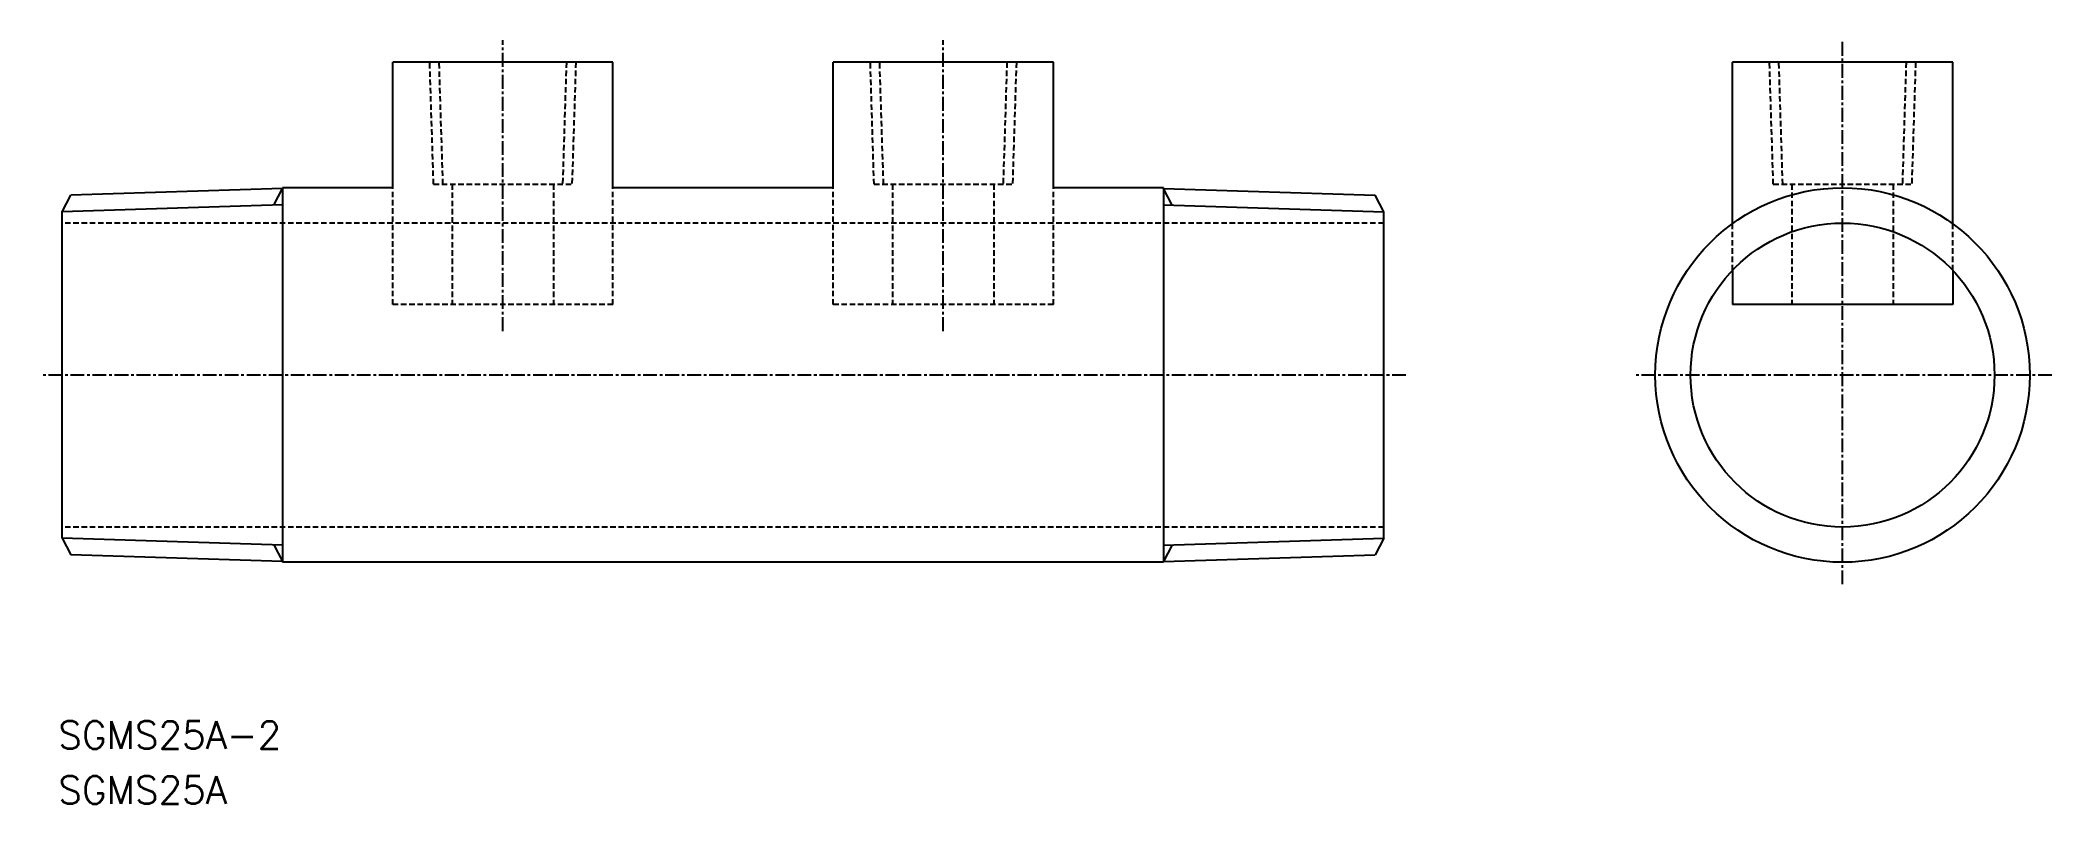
# Model space of a CAD drawing. Extents: x 60 to 243, y 72 to 141.
import ezdxf
from ezdxf.enums import TextEntityAlignment as Align

# ---------------------------------------------------------------- set-up
doc = ezdxf.new("R2010")
doc.units = 0
doc.linetypes.add('CENTER', pattern=[2, 1.25, -0.25, 0.25, -0.25])
doc.linetypes.add('DASHED', pattern=[0.75, 0.5, -0.25])
doc.layers.get('0').update_dxf_attribs({"linetype": 'CONTINUOUS'})
doc.layers.add('CENTER', color=1, linetype='CENTER')
doc.styles.get("Standard").update_dxf_attribs({"font": 'txt.shx', "bigfont": 'extfont.shx'})

msp = doc.modelspace()

# ---------------------------------------------------------------- linework, layer by layer
for p, q in [((112.28, 139.27), (92.28, 139.27)), ((92.28, 127.87), (92.28, 139.27)), ((112.28, 127.87), (112.28, 139.27)), ((132.28, 127.87), (132.28, 139.27)), ((152.28, 139.27), (132.28, 139.27)), ((152.28, 127.87), (152.28, 139.27)), ((233.93, 139.27), (213.93, 139.27)), ((213.93, 124.62), (213.93, 139.27)), ((233.93, 124.62), (233.93, 139.27)), ((92.28, 127.87), (82.28, 127.87)), ((82.28, 127.87), (82.28, 93.87)), ((132.28, 127.87), (112.28, 127.87)), ((162.28, 127.87), (152.28, 127.87)), ((162.28, 127.87), (162.28, 93.87)), ((62.28, 125.69), (63.06, 127.2)), ((82.28, 127.8), (63.06, 127.2)), ((162.28, 127.8), (181.5, 127.2)), ((182.28, 125.69), (181.5, 127.2)), ((62.28, 96.05), (62.28, 125.69)), ((182.28, 96.05), (182.28, 125.69)), ((62.28, 96.05), (63.06, 94.55)), ((182.28, 96.05), (181.5, 94.55)), ((82.28, 93.95), (63.06, 94.55)), ((162.28, 93.87), (82.28, 93.87)), ((162.28, 93.95), (181.5, 94.55))]:
    msp.add_line(p, q)
at = {"color": 3, "linetype": 'DASHED'}
for p, q in [((95.99, 128.2), (95.65, 139.27)), ((96.85, 128.2), (96.5, 139.27)), ((108.05, 139.27), (107.71, 128.2)), ((108.91, 139.27), (108.56, 128.2)), ((135.99, 128.2), (135.65, 139.27)), ((136.85, 128.2), (136.5, 139.27)), ((148.05, 139.27), (147.71, 128.2)), ((148.91, 139.27), (148.56, 128.2)), ((217.64, 128.2), (217.3, 139.27)), ((218.5, 128.2), (218.15, 139.27)), ((229.7, 139.27), (229.36, 128.2)), ((230.56, 139.27), (230.21, 128.2)), ((92.28, 117.27), (92.28, 127.87)), ((95.99, 128.2), (108.56, 128.2)), ((97.68, 128.2), (97.68, 117.27)), ((106.88, 128.2), (106.88, 117.27)), ((112.28, 117.27), (112.28, 127.87)), ((132.28, 117.27), (132.28, 127.87)), ((135.99, 128.2), (148.56, 128.2)), ((137.68, 128.2), (137.68, 117.27)), ((146.88, 128.2), (146.88, 117.27)), ((152.28, 117.27), (152.28, 127.87)), ((217.64, 128.2), (230.21, 128.2)), ((219.33, 128.2), (219.33, 117.27)), ((228.53, 128.2), (228.53, 117.27)), ((182.28, 124.67), (62.28, 124.67)), ((213.93, 120.38), (213.93, 124.62)), ((233.93, 120.38), (233.93, 124.62)), ((112.28, 117.27), (92.28, 117.27)), ((152.28, 117.27), (132.28, 117.27)), ((182.28, 97.07), (62.28, 97.07))]:
    msp.add_line(p, q, dxfattribs=at)
at = {"color": 3}
for p, q in [((82.28, 126.32), (62.28, 125.69)), ((81.5, 126.29), (82.28, 127.8)), ((163.06, 126.29), (162.28, 127.8)), ((162.28, 126.32), (182.28, 125.69)), ((82.28, 95.43), (62.28, 96.05)), ((81.5, 95.45), (82.28, 93.95)), ((162.28, 95.43), (182.28, 96.05)), ((163.06, 95.45), (162.28, 93.95))]:
    msp.add_line(p, q, dxfattribs=at)
at = {"color": 7, "linetype": 'CONTINUOUS'}
for p, q in [((213.93, 120.38), (213.93, 117.27)), ((233.93, 120.38), (233.93, 117.27)), ((233.93, 117.27), (213.93, 117.27))]:
    msp.add_line(p, q, dxfattribs=at)
msp.add_circle((223.93, 110.87), 17)
msp.add_circle((223.93, 110.87), 13.8, dxfattribs=at)
at = {"layer": 'CENTER', "linetype": 'CENTER'}
for p, q in [((102.28, 114.87), (102.28, 141.27)), ((142.28, 114.87), (142.28, 141.27)), ((223.93, 91.87), (223.93, 141.27)), ((184.28, 110.87), (60.28, 110.87)), ((242.93, 110.87), (204.93, 110.87))]:
    msp.add_line(p, q, dxfattribs=at)

# ---------------------------------------------------------------- texts
at = {"color": 7, "linetype": 'CONTINUOUS'}
for s, p in [('SGMS25A-2', (61.91, 78.19)), ('SGMS25A', (61.91, 73.19))]:
    msp.add_text(s, height=2.5, dxfattribs=at).set_placement(p, align=Align.MIDDLE_LEFT)

doc.saveas('drawing.dxf')
